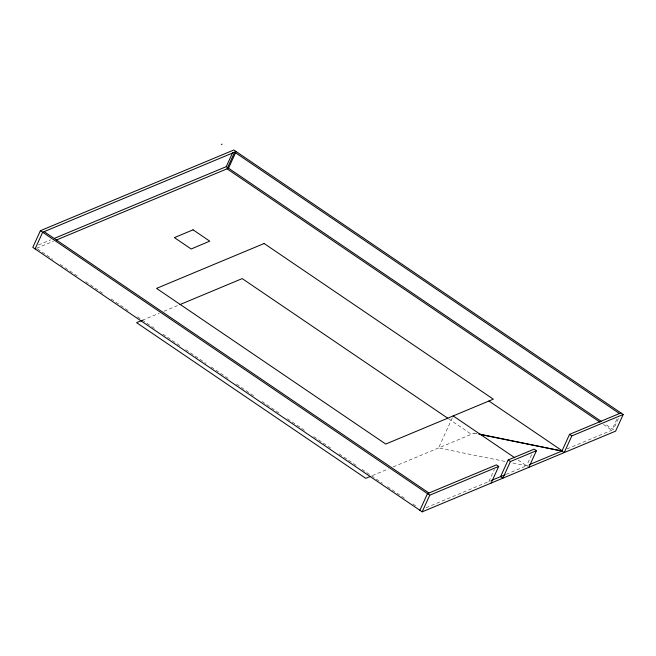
<?xml version="1.0" encoding="UTF-8"?>
<svg xmlns="http://www.w3.org/2000/svg" width="656" height="656" viewBox="0 0 656 656"><rect width="100%" height="100%" fill="white"/><g stroke="black" fill="none" stroke-linecap="round" stroke-linejoin="round"><path stroke-width="0.49" stroke-dasharray="3.28 2.46" d="M452.345 417.749L438.577 447.966L505.579 461.529M488.835 481.529L494.321 469.499M531.647 454.674L526.579 465.785L511.582 462.742M566.997 448.917L611.859 430.205L616.919 419.094M618.387 418.487L613.327 429.59L604.848 423.833M38.458 245L50.725 239.883M36.547 248.296L53.521 241.219M142.237 320.308L159.211 313.224M163.926 311.256L179.022 304.966M372.387 475.584L388.459 468.876M393.19 466.9L474.321 433.05M426.039 507.728L490.639 480.782M506.145 474.313L528.441 465.006M473.935 433.214L477.937 434.026M603.381 424.448L611.859 430.205M518.142 460.053L528.105 466.818M448.548 418.766L471.385 434.28M37.392 248.878L52.652 259.235M60.278 264.417L78.925 277.086M85.706 281.695L104.353 294.355M111.135 298.964L129.781 311.633M137.407 316.815L155.21 328.902M162.836 334.084L180.638 346.171M185.722 349.632L206.066 363.449M211.15 366.901L228.952 378.996M236.578 384.17L255.225 396.839M262.006 401.447L280.653 414.108M287.435 418.717L306.081 431.386M313.707 436.568L331.51 448.655M339.136 453.837L356.938 465.932M362.022 469.384L382.366 483.201M387.45 486.654L406.097 499.323M412.878 503.931L417.118 506.809"/><path stroke-width="0.98" d="M40.393 230.699L32.8 247.361L422.169 511.844L615.607 431.14L623.2 414.477L233.831 149.994L40.393 230.699L429.762 495.182L498.708 466.416L496.428 464.866L427.482 493.632L419.889 510.294M35.08 248.911L42.673 232.249L236.111 151.544M54.505 238.308L226.238 166.657L232.568 152.774M56.35 240.039L227.05 168.822L234.643 152.159L619.453 413.542M228.518 168.207L235.693 152.471M422.169 511.844L429.762 495.182M491.114 483.078L498.708 466.416M508.162 459.971L500.569 476.633L502.849 478.183L510.442 461.521L536.452 450.672L534.173 449.122L508.162 459.971L510.442 461.521M528.859 467.334L536.452 450.672M620.92 412.927L569.539 434.37L561.946 451.033L478.937 434.223M623.2 414.477L571.819 435.912L564.226 452.583L561.946 451.033L479.298 434.075M221.425 144.443L222.105 144.156M142.237 320.308L136.579 322.67L365.761 478.339L370.492 476.371M179.965 304.573L242.203 278.603L447.704 418.192M491.541 480.405L505.21 474.698M529.376 464.62L562.323 450.869L488.925 401.013M226.238 166.657L601.462 421.529M227.05 168.822L599.994 422.144M569.539 434.37L571.819 435.912M453.173 415.92L514.771 457.757M44.141 231.634L428.95 493.025M193.061 229.83L174.406 237.611L191.158 248.985L209.74 241.154L193.061 229.83M264.122 243.507L156.546 288.386L385.728 444.063L493.304 399.184L264.122 243.507"/></g></svg>
